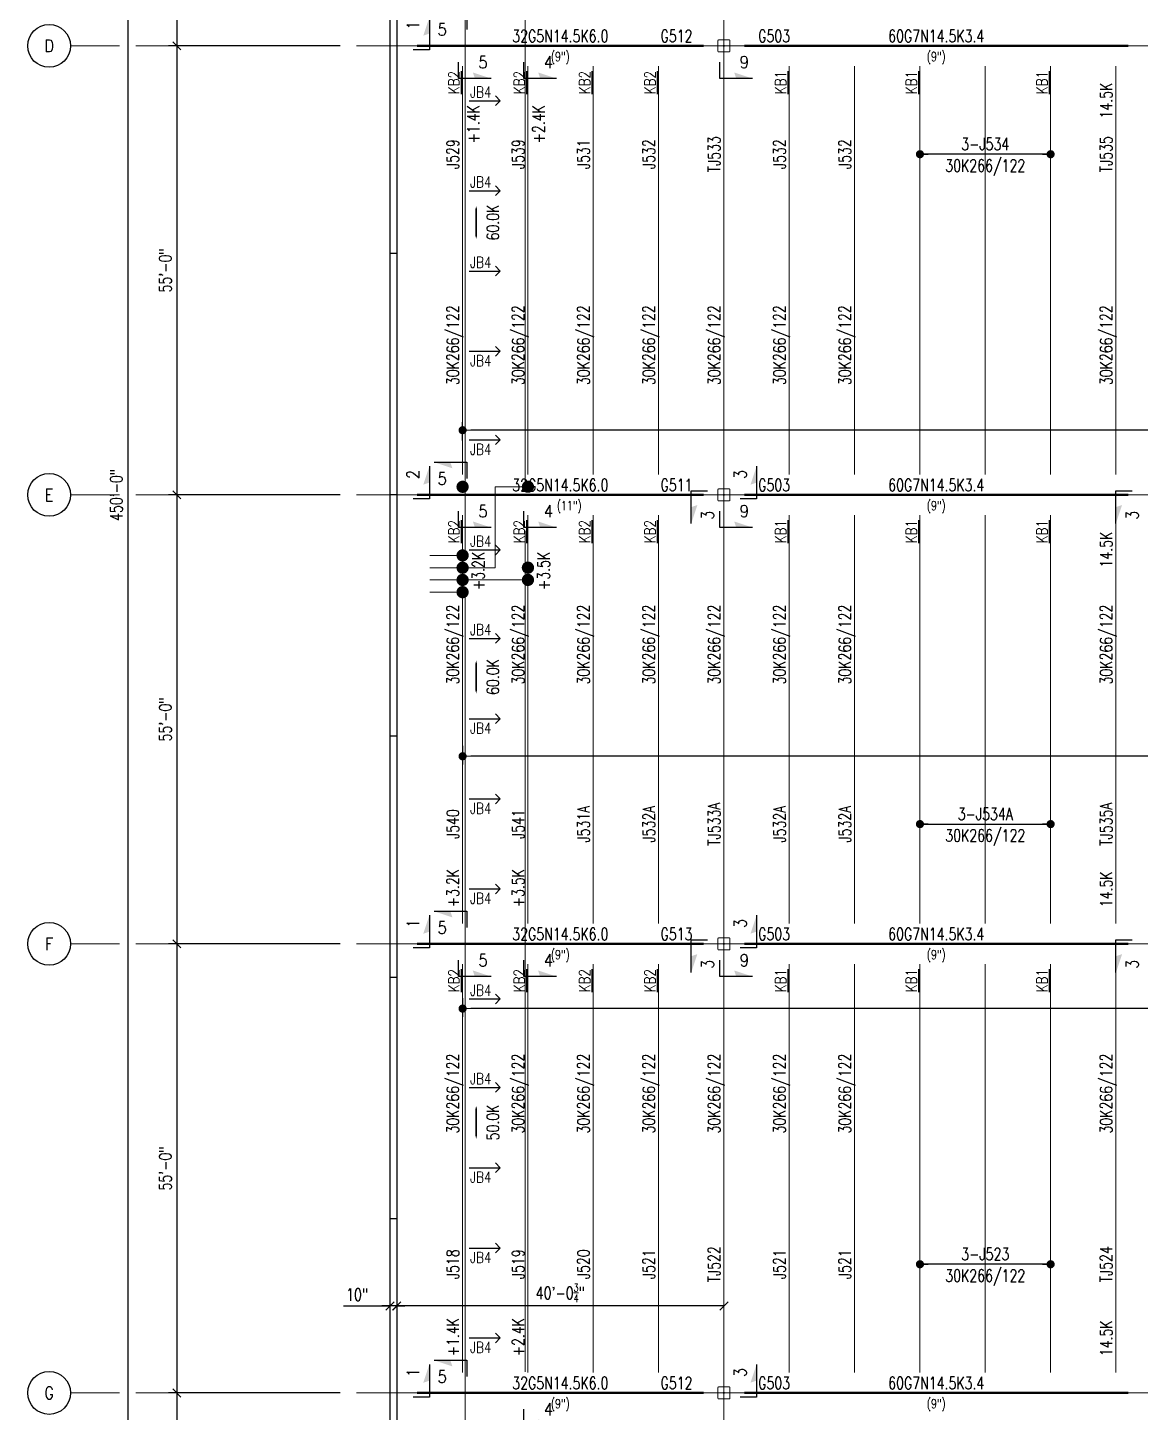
# Model space of a CAD drawing. Extents: x -14553 to 17595, y -13361 to 12610.
# Drawn here: x -543 to 1092, y -4048 to -2013 of the extents above; entities that cross this region are included whole.
import ezdxf
from ezdxf.enums import TextEntityAlignment as Align
from ezdxf.lldxf.tags import DXFTag

# ---------------------------------------------------------------- set-up
doc = ezdxf.new("R2010")
doc.units = 0
doc.header["$LTSCALE"] = 0.5
doc.header["$MEASUREMENT"] = 0
doc.linetypes.add('CENTER', pattern=[2, 1.25, -0.25, 0.25, -0.25])
doc.layers.get('0').update_dxf_attribs({"linetype": 'CONTINUOUS'})
doc.layers.get('DEFPOINTS').update_dxf_attribs({"linetype": 'CONTINUOUS'})
for name, color, linetype in [('BRIDGING-KB', 140, 'CONTINUOUS'), ('Girder-Widths', 54, 'CONTINUOUS'), ('Grid-Bubbles', 2, 'CONTINUOUS'), ('Section-Cuts', 2, 'CONTINUOUS')]:
    doc.layers.add(name, color=color, linetype=linetype)
for name, color, linetype, lineweight in [('CMU-FAUX', 254, 'CONTINUOUS', 30), ('CMU-Walls', 254, 'CONTINUOUS', 30), ('Columns', 41, 'CONTINUOUS', 40), ('Dim-Grid', 11, 'CONTINUOUS', 20), ('Girder-Marks', 50, 'CONTINUOUS', 35), ('Girders', 4, 'CONTINUOUS', 50), ('Grid-Lines', 251, 'CENTER', 5), ('Joist-Dims', 11, 'CONTINUOUS', 20), ('Joist-Loads', 50, 'CONTINUOUS', 18), ('Joist-Marks', 50, 'CONTINUOUS', 35), ('Joists', 1, 'CONTINUOUS', 15), ('Load-Key', 140, 'CONTINUOUS', 35)]:
    doc.layers.add(name, color=color, linetype=linetype, lineweight=lineweight)
doc.layers.add('ESFR - 6in MAINS', color=7, linetype='ESFR 6 MAINS', lineweight=9, true_color=0xc6c7c4)
doc.layers.add('ESFR - 8in MAINS', color=7, linetype='ESFR 8 MAINS', lineweight=9, true_color=0xc6c7c4)
doc.styles.add('NORMAL', font='simplex.shx', dxfattribs={"width": 0.75})
doc.styles.add('SECTION-ARROWS', font='simplex.shx', dxfattribs={"width": 0.75})
doc.styles.add('SECTION-ATTRIB-BOLD', font='simplex.shx', dxfattribs={"width": 0.75})
doc.styles.get("Standard").update_dxf_attribs({"font": 'SIMPLEX.SHX', "width": 0.75})
tags = doc.linetypes.add('ESFR 6 MAINS', pattern='A,0.25,-0.1,0,-0.1,0.25,-0.1,0,-0.1,["(6)",Standard,S=0.05,R=0,X=-0.05,Y=-0.025],-0.1,0,-0.1', length=1.1).pattern_tags.tags
tags[18] = DXFTag(74, 10)
tags = doc.linetypes.add('ESFR 8 MAINS', pattern='A,0.25,-0.1,0,-0.1,0.25,-0.1,0,-0.1,["(8)",Standard,S=0.05,R=0,X=-0.05,Y=-0.025],-0.1,0,-0.1', length=1.1).pattern_tags.tags
tags[18] = DXFTag(74, 10)
doc.dimstyles.new('NMBS T192', dxfattribs={"dimscale": 192, "dimtxt": 0.09375, "dimasz": 0.0625, "dimexe": 0.0625, "dimexo": 0.125, "dimgap": 0.03125, "dimtad": 1, "dimdec": 4, "dimrnd": 0.0625, "dimzin": 3, "dimdsep": 46, "dimlunit": 4, "dimtxsty": 'Standard', "dimblk1": 'OBLIQUE', "dimblk2": 'OBLIQUE', "dimsah": 1, "dimcen": -0.125, "dimclrt": 2, "dimadec": 0, "dimazin": 0, "dimtfac": 0.625, "dimtdec": 4, "dimtmove": 0, "dimatfit": 2, "dimfxl": 0.0625, "dimtvp": 0.7, "dimtolj": 1, "dimtzin": 3, "dimarcsym": 0})
doc.dimstyles.new('NMBS T192 Dots', dxfattribs={"dimscale": 192, "dimtxt": 0.09375, "dimasz": 0.0625, "dimexe": 0.0625, "dimexo": 0.125, "dimgap": 0.03125, "dimtad": 1, "dimdec": 4, "dimrnd": 0.0625, "dimzin": 3, "dimdsep": 46, "dimlunit": 4, "dimtxsty": 'Standard', "dimblk": 'DOT', "dimcen": -0.125, "dimse1": 1, "dimse2": 1, "dimclrd": 4, "dimclrt": 50, "dimadec": 0, "dimazin": 0, "dimtfac": 0.625, "dimtdec": 4, "dimtmove": 0, "dimatfit": 2, "dimldrblk": 'OBLIQUE', "dimfxl": 0.0625, "dimtvp": 0.7, "dimtolj": 1, "dimtzin": 3, "dimarcsym": 0})

# ---------------------------------------------------------------- blocks, each defined once
blk = doc.blocks.new('_OBLIQUE')
at = {"color": 0, "linetype": 'ByBlock'}
blk.add_line((-0.5, -0.5), (0.5, 0.5), dxfattribs=at)
blk = doc.blocks.new('*D31')
at = {"layer": 'DEFPOINTS', "color": 0, "transparency": 16777216}
for p in [(-60, -1380), (-324, -2040), (-60, -2040)]:
    blk.add_point(p, dxfattribs=at)
at = {"layer": 'Dim-Grid', "color": 0, "lineweight": -2, "transparency": 16777216}
for p, q in [((-84, -1380), (-336, -1380)), ((-324, -1380), (-324, -2040)), ((-84, -2040), (-336, -2040))]:
    blk.add_line(p, q, dxfattribs=at)
at = {"layer": 'Dim-Grid', "color": 0, "lineweight": -2, "transparency": 16777216, "xscale": 12, "yscale": 12, "zscale": 12}
for p, rotation in [((-324, -1380), 90), ((-324, -2040), 270)]:
    blk.add_blockref('_OBLIQUE', p, dxfattribs=dict(at, rotation=rotation))
at = {"layer": 'Dim-Grid', "color": 2, "transparency": 16777216, "insert": (-340.7, -1710), "char_height": 18, "attachment_point": 5, "rotation": 90}
blk.add_mtext('\\A1;55\'-0"', dxfattribs=at)
blk = doc.blocks.new('Grid-Bub')
at = {"color": 0}
blk.add_circle((0, 0), 0.164, dxfattribs=at)
at = {"style": 'SECTION-ATTRIB-BOLD', "width": 0.875}
blk.add_attdef('LABEL', text='', height=0.0938, dxfattribs=at).set_placement((0, 0), align=Align.MIDDLE_CENTER)
blk = doc.blocks.new('*D32')
at = {"layer": 'DEFPOINTS', "color": 0, "transparency": 16777216}
for p in [(-60, -2040), (-324, -2700), (-60, -2700)]:
    blk.add_point(p, dxfattribs=at)
at = {"layer": 'Dim-Grid', "color": 0, "lineweight": -2, "transparency": 16777216}
for p, q in [((-84, -2040), (-336, -2040)), ((-324, -2040), (-324, -2700)), ((-84, -2700), (-336, -2700))]:
    blk.add_line(p, q, dxfattribs=at)
at = {"layer": 'Dim-Grid', "color": 0, "lineweight": -2, "transparency": 16777216, "xscale": 12, "yscale": 12, "zscale": 12}
for p, rotation in [((-324, -2040), 90), ((-324, -2700), 270)]:
    blk.add_blockref('_OBLIQUE', p, dxfattribs=dict(at, rotation=rotation))
at = {"layer": 'Dim-Grid', "color": 2, "transparency": 16777216, "insert": (-340.7, -2370), "char_height": 18, "attachment_point": 5, "rotation": 90}
blk.add_mtext('\\A1;55\'-0"', dxfattribs=at)
blk = doc.blocks.new('*D33')
at = {"layer": 'DEFPOINTS', "color": 0, "transparency": 16777216}
for p in [(-60, -2700), (-324, -3360), (-60, -3360)]:
    blk.add_point(p, dxfattribs=at)
at = {"layer": 'Dim-Grid', "color": 0, "lineweight": -2, "transparency": 16777216}
for p, q in [((-84, -2700), (-336, -2700)), ((-324, -2700), (-324, -3360)), ((-84, -3360), (-336, -3360))]:
    blk.add_line(p, q, dxfattribs=at)
at = {"layer": 'Dim-Grid', "color": 0, "lineweight": -2, "transparency": 16777216, "xscale": 12, "yscale": 12, "zscale": 12}
for p, rotation in [((-324, -2700), 90), ((-324, -3360), 270)]:
    blk.add_blockref('_OBLIQUE', p, dxfattribs=dict(at, rotation=rotation))
at = {"layer": 'Dim-Grid', "color": 2, "transparency": 16777216, "insert": (-340.7, -3030), "char_height": 18, "attachment_point": 5, "rotation": 90}
blk.add_mtext('\\A1;55\'-0"', dxfattribs=at)
blk = doc.blocks.new('*D34')
at = {"layer": 'DEFPOINTS', "color": 0, "transparency": 16777216}
for p in [(-60, -3360), (-324, -4020), (-60, -4020)]:
    blk.add_point(p, dxfattribs=at)
at = {"layer": 'Dim-Grid', "color": 0, "lineweight": -2, "transparency": 16777216}
for p, q in [((-84, -3360), (-336, -3360)), ((-324, -3360), (-324, -4020)), ((-84, -4020), (-336, -4020))]:
    blk.add_line(p, q, dxfattribs=at)
at = {"layer": 'Dim-Grid', "color": 0, "lineweight": -2, "transparency": 16777216, "xscale": 12, "yscale": 12, "zscale": 12}
for p, rotation in [((-324, -3360), 90), ((-324, -4020), 270)]:
    blk.add_blockref('_OBLIQUE', p, dxfattribs=dict(at, rotation=rotation))
at = {"layer": 'Dim-Grid', "color": 2, "transparency": 16777216, "insert": (-340.7, -3690), "char_height": 18, "attachment_point": 5, "rotation": 90}
blk.add_mtext('\\A1;55\'-0"', dxfattribs=at)
blk = doc.blocks.new('*D35')
at = {"layer": 'DEFPOINTS', "color": 0, "transparency": 16777216}
for p in [(-60, -4020), (-324, -4680), (-60, -4680)]:
    blk.add_point(p, dxfattribs=at)
at = {"layer": 'Dim-Grid', "color": 0, "lineweight": -2, "transparency": 16777216}
for p, q in [((-84, -4020), (-336, -4020)), ((-324, -4020), (-324, -4680)), ((-84, -4680), (-336, -4680))]:
    blk.add_line(p, q, dxfattribs=at)
at = {"layer": 'Dim-Grid', "color": 0, "lineweight": -2, "transparency": 16777216, "xscale": 12, "yscale": 12, "zscale": 12}
for p, rotation in [((-324, -4020), 90), ((-324, -4680), 270)]:
    blk.add_blockref('_OBLIQUE', p, dxfattribs=dict(at, rotation=rotation))
at = {"layer": 'Dim-Grid', "color": 2, "transparency": 16777216, "insert": (-340.7, -4350), "char_height": 18, "attachment_point": 5, "rotation": 90}
blk.add_mtext('\\A1;55\'-0"', dxfattribs=at)
blk = doc.blocks.new('*D37')
at = {"layer": 'DEFPOINTS', "color": 0, "transparency": 16777216}
for p in [(-60, 0), (-396, -5400), (-60, -5400)]:
    blk.add_point(p, dxfattribs=at)
at = {"layer": 'Dim-Grid', "color": 0, "lineweight": -2, "transparency": 16777216}
for p, q in [((-84, 0), (-408, 0)), ((-396, 0), (-396, -5400)), ((-84, -5400), (-408, -5400))]:
    blk.add_line(p, q, dxfattribs=at)
at = {"layer": 'Dim-Grid', "color": 0, "lineweight": -2, "transparency": 16777216, "xscale": 12, "yscale": 12, "zscale": 12}
for p, rotation in [((-396, 0), 90), ((-396, -5400), 270)]:
    blk.add_blockref('_OBLIQUE', p, dxfattribs=dict(at, rotation=rotation))
at = {"layer": 'Dim-Grid', "color": 2, "transparency": 16777216, "insert": (-412.7, -2700), "char_height": 18, "attachment_point": 5, "rotation": 90}
blk.add_mtext('\\A1;450\'-0"', dxfattribs=at)
blk = doc.blocks.new('Tube')
at = {"lineweight": 15}
for p, q in [((-0.031, 0), (0.031, 0)), ((0, -0.031), (0, 0.031))]:
    blk.add_line(p, q, dxfattribs=at)
at = {"color": 0, "linetype": 'ByBlock', "const_width": 0.0104}
blk.add_lwpolyline([(-0.053, 0.061), (0.053, 0.061, -0.414214), (0.061, 0.053), (0.061, -0.053, -0.414214), (0.053, -0.061), (-0.053, -0.061, -0.414214), (-0.061, -0.053), (-0.061, 0.053, -0.414214)], format="xyb", close=True, dxfattribs=at)
blk.add_point((0, 0))
blk = doc.blocks.new('*D96')
at = {"layer": 'DEFPOINTS', "color": 0, "transparency": 16777216}
for p in [(-0.7, -3892.2), (-0.7, -4001.2), (480, -4001.2)]:
    blk.add_point(p, dxfattribs=at)
at = {"layer": 'Dim-Grid', "color": 0, "lineweight": -2, "transparency": 16777216}
blk.add_line((480, -3892.2), (-0.7, -3892.2), dxfattribs=at)
at = {"layer": 'Dim-Grid', "color": 0, "lineweight": -2, "transparency": 16777216, "xscale": 12, "yscale": 12, "zscale": 12, "rotation": 180}
blk.add_blockref('_OBLIQUE', (-0.7, -3892.2), dxfattribs=at)
at = {"layer": 'Dim-Grid', "color": 0, "lineweight": -2, "transparency": 16777216, "xscale": 12, "yscale": 12, "zscale": 12}
blk.add_blockref('_OBLIQUE', (480, -3892.2), dxfattribs=at)
at = {"layer": 'Dim-Grid', "color": 2, "transparency": 16777216, "insert": (239.6, -3873.1), "char_height": 18, "attachment_point": 5}
blk.add_mtext('\\A1;40\'-0{\\H0.625x;\\S3/4;}"', dxfattribs=at)
blk = doc.blocks.new('*D97')
at = {"layer": 'DEFPOINTS', "color": 0, "transparency": 16777216}
for p in [(-0.8, -3853.6), (-10.7, -3875.1), (-10.7, -3892.2)]:
    blk.add_point(p, dxfattribs=at)
at = {"layer": 'Dim-Grid', "color": 0, "lineweight": -2, "transparency": 16777216}
for p, q in [((-79, -3892.2), (-10.7, -3892.2)), ((-10.7, -3892.2), (-22.7, -3892.2)), ((-0.8, -3892.2), (-10.7, -3892.2)), ((-0.8, -3892.2), (-10.7, -3892.2)), ((-0.8, -3892.2), (11.2, -3892.2))]:
    blk.add_line(p, q, dxfattribs=at)
at = {"layer": 'Dim-Grid', "color": 0, "lineweight": -2, "transparency": 16777216, "xscale": 12, "yscale": 12, "zscale": 12}
blk.add_blockref('_OBLIQUE', (-10.7, -3892.2), dxfattribs=at)
at = {"layer": 'Dim-Grid', "color": 0, "lineweight": -2, "transparency": 16777216, "xscale": 12, "yscale": 12, "zscale": 12, "rotation": 180}
blk.add_blockref('_OBLIQUE', (-0.8, -3892.2), dxfattribs=at)
at = {"layer": 'Dim-Grid', "color": 2, "transparency": 16777216, "insert": (-58.9, -3875.5), "char_height": 18, "attachment_point": 5}
blk.add_mtext('\\A1;10"', dxfattribs=at)
blk = doc.blocks.new('_DOT')
at = {"color": 0, "linetype": 'ByBlock'}
blk.add_line((-0.5, 0), (-1, 0), dxfattribs=at)
at = {"color": 0, "linetype": 'ByBlock', "const_width": 0.5}
blk.add_lwpolyline([(-0.25, 0, 1), (0.25, 0, 1)], format="xyb", close=True, dxfattribs=at)
blk = doc.blocks.new('*D102')
at = {"layer": 'DEFPOINTS', "color": 0, "transparency": 16777216}
for p in [(96, -2604.9), (96, -2644), (4224, -2644)]:
    blk.add_point(p, dxfattribs=at)
at = {"layer": 'Joist-Dims', "color": 0, "lineweight": -2, "transparency": 16777216}
for p, q in [((96, -2620), (96, -2592.9)), ((4212, -2604.9), (108, -2604.9)), ((4224, -2620), (4224, -2592.9))]:
    blk.add_line(p, q, dxfattribs=at)
at = {"layer": 'Joist-Dims', "color": 0, "lineweight": -2, "transparency": 16777216, "xscale": 12, "yscale": 12, "zscale": 12, "rotation": 180}
blk.add_blockref('_DOT', (96, -2604.9), dxfattribs=at)
at = {"layer": 'Joist-Dims', "color": 0, "lineweight": -2, "transparency": 16777216, "xscale": 12, "yscale": 12, "zscale": 12}
blk.add_blockref('_DOT', (4224, -2604.9), dxfattribs=at)
at = {"layer": 'Joist-Dims', "color": 2, "transparency": 16777216, "insert": (2160, -2589.9), "char_height": 18, "attachment_point": 5}
blk.add_mtext('\\A1;5', dxfattribs=at)
blk = doc.blocks.new('DOT')
at = {"color": 0, "linetype": 'ByBlock'}
blk.add_line((-0.5, 0), (-1, 0), dxfattribs=at)
at = {"color": 0, "linetype": 'ByBlock', "const_width": 0.5}
blk.add_lwpolyline([(-0.25, 0, 1), (0.25, 0, 1)], format="xyb", close=True, dxfattribs=at)
blk = doc.blocks.new('*D109')
at = {"layer": 'DEFPOINTS', "color": 0, "transparency": 16777216}
for p in [(96, -3416), (4224, -3416), (96, -3455.1)]:
    blk.add_point(p, dxfattribs=at)
at = {"layer": 'Joist-Dims', "color": 0, "lineweight": -2, "transparency": 16777216}
for p, q in [((96, -3440), (96, -3467.1)), ((4212, -3455.1), (108, -3455.1)), ((4224, -3440), (4224, -3467.1))]:
    blk.add_line(p, q, dxfattribs=at)
at = {"layer": 'Joist-Dims', "color": 0, "lineweight": -2, "transparency": 16777216, "xscale": 12, "yscale": 12, "zscale": 12, "rotation": 180}
blk.add_blockref('_DOT', (96, -3455.1), dxfattribs=at)
at = {"layer": 'Joist-Dims', "color": 0, "lineweight": -2, "transparency": 16777216, "xscale": 12, "yscale": 12, "zscale": 12}
blk.add_blockref('_DOT', (4224, -3455.1), dxfattribs=at)
at = {"layer": 'Joist-Dims', "color": 2, "transparency": 16777216, "insert": (2160, -3440.1), "char_height": 18, "attachment_point": 5}
blk.add_mtext('\\A1;5', dxfattribs=at)
blk = doc.blocks.new('*D110')
at = {"layer": 'DEFPOINTS', "color": 0, "transparency": 16777216}
for p in [(96, -3045.1), (4224, -3045.1), (96, -3084.2)]:
    blk.add_point(p, dxfattribs=at)
at = {"layer": 'Joist-Dims', "color": 0, "lineweight": -2, "transparency": 16777216}
for p, q in [((96, -3069.1), (96, -3096.2)), ((4224, -3069.1), (4224, -3096.2)), ((4212, -3084.2), (108, -3084.2))]:
    blk.add_line(p, q, dxfattribs=at)
at = {"layer": 'Joist-Dims', "color": 0, "lineweight": -2, "transparency": 16777216, "xscale": 12, "yscale": 12, "zscale": 12, "rotation": 180}
blk.add_blockref('_DOT', (96, -3084.2), dxfattribs=at)
at = {"layer": 'Joist-Dims', "color": 0, "lineweight": -2, "transparency": 16777216, "xscale": 12, "yscale": 12, "zscale": 12}
blk.add_blockref('_DOT', (4224, -3084.2), dxfattribs=at)
at = {"layer": 'Joist-Dims', "color": 2, "transparency": 16777216, "insert": (2160, -3069.2), "char_height": 18, "attachment_point": 5}
blk.add_mtext('\\A1;5', dxfattribs=at)
blk = doc.blocks.new('JDS_SectArrow')
at = {"layer": 'Section-Cuts'}
for p, q in [((0.25, 0.21875), (0.25, -0.03125)), ((0.25, -0.03125), (0.125, -0.03125))]:
    blk.add_line(p, q, dxfattribs=at)
blk.add_solid([(0.203125, 0.078125), (0.25, 0.21875), (0.25, 0.09375), (0.25, 0.21875)], dxfattribs=at)
at = {"layer": 'Section-Cuts', "color": 140, "lineweight": 30, "style": 'SECTION-ARROWS', "width": 0.875, "flags": 8}
blk.add_attdef('SECT', text='', height=0.09375, rotation=90, dxfattribs=at).set_placement((0.125, 0.15625), align=Align.MIDDLE_CENTER)
blk = doc.blocks.new('*D377')
at = {"layer": 'DEFPOINTS', "color": 0, "transparency": 16777216}
for p in [(768, -2199.3), (768, -2199.3), (960, -2199.3)]:
    blk.add_point(p, dxfattribs=at)
at = {"layer": 'Joist-Marks', "color": 4, "lineweight": -2, "transparency": 16777216}
blk.add_line((948, -2199.3), (780, -2199.3), dxfattribs=at)
at = {"layer": 'Joist-Marks', "color": 4, "lineweight": -2, "transparency": 16777216, "xscale": 12, "yscale": 12, "zscale": 12, "rotation": 180}
blk.add_blockref('_DOT', (768, -2199.3), dxfattribs=at)
at = {"layer": 'Joist-Marks', "color": 4, "lineweight": -2, "transparency": 16777216, "xscale": 12, "yscale": 12, "zscale": 12}
blk.add_blockref('_DOT', (960, -2199.3), dxfattribs=at)
at = {"layer": 'Joist-Marks', "color": 50, "transparency": 16777216, "char_height": 18, "attachment_point": 5}
for s, insert in [('\\A1;3-J534', (864, -2184.3)), ('\\A1;30K266/122', (864, -2219))]:
    blk.add_mtext(s, dxfattribs=dict(at, insert=insert))
blk = doc.blocks.new('*D378')
at = {"layer": 'DEFPOINTS', "color": 0, "transparency": 16777216}
for p in [(768, -3183.9), (960, -3183.9), (960, -3183.9)]:
    blk.add_point(p, dxfattribs=at)
at = {"layer": 'Joist-Marks', "color": 4, "lineweight": -2, "transparency": 16777216}
blk.add_line((780, -3183.9), (948, -3183.9), dxfattribs=at)
at = {"layer": 'Joist-Marks', "color": 4, "lineweight": -2, "transparency": 16777216, "xscale": 12, "yscale": 12, "zscale": 12, "rotation": 180}
blk.add_blockref('_DOT', (768, -3183.9), dxfattribs=at)
at = {"layer": 'Joist-Marks', "color": 4, "lineweight": -2, "transparency": 16777216, "xscale": 12, "yscale": 12, "zscale": 12}
blk.add_blockref('_DOT', (960, -3183.9), dxfattribs=at)
at = {"layer": 'Joist-Marks', "color": 50, "transparency": 16777216, "char_height": 18, "attachment_point": 5}
for s, insert in [('\\A1;3-J534A', (864, -3168.9)), ('\\A1;30K266/122', (864, -3203.7))]:
    blk.add_mtext(s, dxfattribs=dict(at, insert=insert))
blk = doc.blocks.new('*D397')
at = {"layer": 'DEFPOINTS', "color": 0, "transparency": 16777216}
for p in [(768, -3830.9), (768, -3830.9), (960, -3830.9)]:
    blk.add_point(p, dxfattribs=at)
at = {"layer": 'Joist-Marks', "color": 4, "lineweight": -2, "transparency": 16777216}
blk.add_line((948, -3830.9), (780, -3830.9), dxfattribs=at)
at = {"layer": 'Joist-Marks', "color": 4, "lineweight": -2, "transparency": 16777216, "xscale": 12, "yscale": 12, "zscale": 12, "rotation": 180}
blk.add_blockref('_DOT', (768, -3830.9), dxfattribs=at)
at = {"layer": 'Joist-Marks', "color": 4, "lineweight": -2, "transparency": 16777216, "xscale": 12, "yscale": 12, "zscale": 12}
blk.add_blockref('_DOT', (960, -3830.9), dxfattribs=at)
at = {"layer": 'Joist-Marks', "color": 50, "transparency": 16777216, "char_height": 18, "attachment_point": 5}
for s, insert in [('\\A1;3-J523', (864, -3815.9)), ('\\A1;30K266/122', (864, -3850.6))]:
    blk.add_mtext(s, dxfattribs=dict(at, insert=insert))

msp = doc.modelspace()

# ---------------------------------------------------------------- linework, layer by layer
at = {"layer": 'CMU-FAUX'}
for p, q in [((151.34421, -2120.75616), (144.27314, -2113.68509)), ((105.50521, -2120.75616), (151.34421, -2120.75616)), ((151.34421, -2120.75616), (144.27314, -2127.82723)), ((105.50521, -2252.99138), (151.34421, -2252.99138)), ((151.34421, -2252.99138), (144.27314, -2245.92031)), ((151.34421, -2252.99138), (144.27314, -2260.06244)), ((105.50521, -2370.98275), (151.34421, -2370.98275)), ((151.34421, -2370.98275), (144.27314, -2363.91169)), ((151.34421, -2370.98275), (144.27314, -2378.05382)), ((151.34421, -2488.97413), (144.27314, -2481.90306)), ((105.50521, -2488.97413), (151.34421, -2488.97413)), ((151.34421, -2488.97413), (144.27314, -2496.0452)), ((105.50521, -2619.08364), (151.34421, -2619.08364)), ((151.34421, -2619.08364), (144.27314, -2612.01257)), ((151.34421, -2619.08364), (144.27314, -2626.1547)), ((105.50521, -2780.91636), (151.34421, -2780.91636)), ((151.34421, -2780.91636), (144.27314, -2773.8453)), ((151.34421, -2780.91636), (144.27314, -2787.98743)), ((151.34421, -2911.02587), (144.27314, -2903.9548)), ((105.50521, -2911.02587), (151.34421, -2911.02587)), ((151.34421, -2911.02587), (144.27314, -2918.09694)), ((105.50521, -3029.01725), (151.34421, -3029.01725)), ((151.34421, -3029.01725), (144.27314, -3021.94618)), ((151.34421, -3029.01725), (144.27314, -3036.08831)), ((105.50521, -3147.00862), (151.34421, -3147.00862)), ((151.34421, -3147.00862), (144.27314, -3139.93756)), ((151.34421, -3147.00862), (144.27314, -3154.07969)), ((151.34421, -3279.24384), (144.27314, -3272.17277)), ((105.50521, -3279.24384), (151.34421, -3279.24384)), ((151.34421, -3279.24384), (144.27314, -3286.31491)), ((151.34421, -3440.91636), (144.27314, -3433.8453)), ((105.50521, -3440.91636), (151.34421, -3440.91636)), ((151.34421, -3440.91636), (144.27314, -3447.98743)), ((105.50521, -3571.02587), (151.34421, -3571.02587)), ((151.34421, -3571.02587), (144.27314, -3563.9548)), ((151.34421, -3571.02587), (144.27314, -3578.09694)), ((151.34421, -3689.01725), (144.27314, -3681.94618)), ((105.50521, -3689.01725), (151.34421, -3689.01725)), ((151.34421, -3689.01725), (144.27314, -3696.08831)), ((151.34421, -3807.00862), (144.27314, -3799.93756)), ((105.50521, -3807.00862), (151.34421, -3807.00862)), ((151.34421, -3807.00862), (144.27314, -3814.07969)), ((105.50521, -3939.24384), (151.34421, -3939.24384)), ((151.34421, -3939.24384), (144.27314, -3932.17277)), ((151.34421, -3939.24384), (144.27314, -3946.31491))]:
    msp.add_line(p, q, dxfattribs=at)
at = {"layer": 'CMU-Walls'}
for p, q in [((-10.75, -926.875), (-10.75, -2700)), ((-0.75, -926.875), (-0.75, -2700)), ((-0.75, -2345.375), (-10.75, -2345.375)), ((-0.75, -2700), (-10.75, -2700)), ((-10.75, -2700), (-10.75, -4473.125)), ((-0.75, -2700), (-0.75, -4473.125)), ((-0.75, -3054.625), (-10.75, -3054.625)), ((-0.75, -3409.25), (-10.75, -3409.25)), ((-0.75, -3763.875), (-10.75, -3763.875))]:
    msp.add_line(p, q, dxfattribs=at)
at = {"layer": 'Dim-Grid'}
for p, q in [((-408, -2040), (-480, -2040)), ((-336, -2040), (-384, -2040)), ((-408, -2700), (-480, -2700)), ((-336, -2700), (-384, -2700)), ((-408, -3360), (-480, -3360)), ((-336, -3360), (-384, -3360)), ((-408, -4020), (-480, -4020)), ((-336, -4020), (-384, -4020))]:
    msp.add_line(p, q, dxfattribs=at)
at = {"layer": 'ESFR - 6in MAINS'}
for p, q in [((100, -73), (100, -2789)), ((100, -2789), (47.72999, -2789)), ((100, -2843), (47.72999, -2843)), ((100, -2843), (100, -5327))]:
    msp.add_line(p, q, dxfattribs=at)
at = {"layer": 'ESFR - 8in MAINS'}
for p, q in [((187.72999, -2688), (187.72999, -1410)), ((143.72999, -2807), (143.72999, -2688)), ((143.72999, -2688), (187.72999, -2688)), ((187.72999, -3989), (187.72999, -2753)), ((47.72999, -2807), (143.72999, -2807)), ((47.72999, -2825), (187.72999, -2825))]:
    msp.add_line(p, q, dxfattribs=at)
at = {"layer": 'Girders'}
for p, q in [((450, -2040), (29.25, -2040)), ((510, -2040), (1074, -2040)), ((450, -2700), (29.25, -2700)), ((510, -2700), (1074, -2700)), ((450, -3360), (29.25, -3360)), ((510, -3360), (1074, -3360)), ((450, -4020), (29.25, -4020)), ((510, -4020), (1074, -4020))]:
    msp.add_line(p, q, dxfattribs=at)
at = {"layer": 'Grid-Lines'}
for p, q in [((0, 60), (0, -5460)), ((480, 60), (480, -5460)), ((-60, -2040), (8508, -2040)), ((-60, -2700), (8508, -2700)), ((-60, -3360), (8508, -3360)), ((-60, -4020), (8508, -4020))]:
    msp.add_line(p, q, dxfattribs=at)
at = {"layer": 'Joists'}
for p, q in [((96, -2070), (96, -2670)), ((192, -2070), (192, -2670)), ((288, -2070), (288, -2670)), ((384, -2070), (384, -2670)), ((480, -2070), (480, -2670)), ((576, -2070), (576, -2670)), ((672, -2070), (672, -2670)), ((768, -2070), (768, -2670)), ((864, -2070), (864, -2670)), ((960, -2070), (960, -2670)), ((96, -3330), (96, -2730)), ((192, -3330), (192, -2730)), ((288, -3330), (288, -2730)), ((384, -3330), (384, -2730)), ((480, -3330), (480, -2730)), ((576, -3330), (576, -2730)), ((672, -3330), (672, -2730)), ((768, -3330), (768, -2730)), ((864, -3330), (864, -2730)), ((960, -3330), (960, -2730)), ((96, -3990), (96, -3390)), ((192, -3990), (192, -3390)), ((288, -3990), (288, -3390)), ((384, -3990), (384, -3390)), ((480, -3990), (480, -3390)), ((576, -3990), (576, -3390)), ((672, -3990), (672, -3390)), ((768, -3990), (768, -3390)), ((864, -3990), (864, -3390)), ((960, -3990), (960, -3390))]:
    msp.add_line(p, q, dxfattribs=at)
at = {"layer": 'Joists', "color": 6}
for p, q in [((1056, -2070), (1056, -2670)), ((1056, -3330), (1056, -2730)), ((1056, -3990), (1056, -3390))]:
    msp.add_line(p, q, dxfattribs=at)
at = {"layer": 'Load-Key', "color": 2}
for points in [[(116.00157, -2323.62753, 0, 9, 0), (116.00157, -2307.12753, 2.4, 2.4, 0), (116.00157, -2292.12753, 9, 0, 0), (116.00157, -2275.62753, 0, 0, 0)], [(116.00157, -2991.70402, 0, 9, 0), (116.00157, -2975.20402, 2.4, 2.4, 0), (116.00157, -2960.20402, 9, 0, 0), (116.00157, -2943.70402, 0, 0, 0)], [(116.00157, -3646.40474, 0, 9, 0), (116.00157, -3629.90474, 2.4, 2.4, 0), (116.00157, -3614.90474, 9, 0, 0), (116.00157, -3598.40474, 0, 0, 0)]]:
    msp.add_lwpolyline(points, format="xyseb", dxfattribs=at)
at = {"layer": 'Load-Key', "color": 2, "const_width": 9}
for points in [[(96, -2692.61908, 1), (96, -2683.61908, 1)], [(192, -2692.5, 1), (192, -2683.5, 1)], [(96, -2793.5, 1), (96, -2784.5, 1)], [(96, -2811.61908, 1), (96, -2802.61908, 1)], [(192, -2811.5, 1), (192, -2802.5, 1)], [(96, -2829.5, 1), (96, -2820.5, 1)], [(192, -2829.5, 1), (192, -2820.5, 1)], [(96, -2847.5, 1), (96, -2838.5, 1)]]:
    msp.add_lwpolyline(points, format="xyb", close=True, dxfattribs=at)

# ---------------------------------------------------------------- block references
at = {"layer": 'Columns', "xscale": 144, "yscale": 144}
for p in [(480, -2040), (480, -2700), (480, -3360), (480, -4020)]:
    msp.add_blockref('Tube', p, dxfattribs=at)
at = {"layer": 'Grid-Bubbles', "xscale": 192, "yscale": 192}
for p, values in [((-511.5, -2040), {'LABEL': 'D'}), ((-511.5, -2700), {'LABEL': 'E'}), ((-511.5, -3360), {'LABEL': 'F'}), ((-511.5, -4020), {'LABEL': 'G'})]:
    msp.add_blockref('Grid-Bub', p, dxfattribs=at).add_auto_attribs(values)
at = {"layer": 'Section-Cuts'}
ref = msp.add_blockref('JDS_SectArrow', (96, -2040), dxfattribs=dict(at, xscale=192, yscale=192, rotation=89.99999999999991))
ref.add_attrib('SECT', '5', dxfattribs={"color": 140, "lineweight": 30, "height": 18, "style": 'SECTION-ARROWS', "width": 0.875}).set_placement((66, -2016), align=Align.MIDDLE_CENTER)
ref = msp.add_blockref('JDS_SectArrow', (-0.75, -2040), dxfattribs=dict(at, xscale=192, yscale=192))
ref.add_attrib('SECT', '1', dxfattribs={"color": 140, "lineweight": 30, "height": 18, "rotation": 90, "style": 'SECTION-ARROWS', "width": 0.875}).set_placement((23.25, -2010), align=Align.MIDDLE_CENTER)
ref = msp.add_blockref('JDS_SectArrow', (96, -2040), dxfattribs=dict(at, xscale=192, yscale=192, rotation=269.9999999999997))
ref.add_attrib('SECT', '5', dxfattribs={"color": 140, "lineweight": 30, "height": 18, "style": 'SECTION-ARROWS', "width": 0.875}).set_placement((126, -2064), align=Align.MIDDLE_CENTER)
ref = msp.add_blockref('JDS_SectArrow', (192, -2040), dxfattribs=dict(at, xscale=192, yscale=192, rotation=269.9999999999997))
ref.add_attrib('SECT', '4', dxfattribs={"color": 140, "lineweight": 30, "height": 18, "style": 'SECTION-ARROWS', "width": 0.875}).set_placement((222, -2064), align=Align.MIDDLE_CENTER)
ref = msp.add_blockref('JDS_SectArrow', (480, -2040), dxfattribs=dict(at, xscale=192, yscale=192, rotation=269.9999999999997))
ref.add_attrib('SECT', '9', dxfattribs={"color": 140, "lineweight": 30, "height": 18, "style": 'SECTION-ARROWS', "width": 0.875}).set_placement((510, -2064), align=Align.MIDDLE_CENTER)
ref = msp.add_blockref('JDS_SectArrow', (-0.75, -2700), dxfattribs=dict(at, xscale=192, yscale=192))
ref.add_attrib('SECT', '2', dxfattribs={"color": 140, "lineweight": 30, "height": 18, "rotation": 90, "style": 'SECTION-ARROWS', "width": 0.875}).set_placement((23.25, -2670), align=Align.MIDDLE_CENTER)
ref = msp.add_blockref('JDS_SectArrow', (96, -2700), dxfattribs=dict(at, xscale=192, yscale=192, rotation=89.99999999999991))
ref.add_attrib('SECT', '5', dxfattribs={"color": 140, "lineweight": 30, "height": 18, "style": 'SECTION-ARROWS', "width": 0.875}).set_placement((66, -2676), align=Align.MIDDLE_CENTER)
ref = msp.add_blockref('JDS_SectArrow', (480, -2700), dxfattribs=dict(at, xscale=192, yscale=192))
ref.add_attrib('SECT', '3', dxfattribs={"color": 140, "lineweight": 30, "height": 18, "rotation": 90, "style": 'SECTION-ARROWS', "width": 0.875}).set_placement((504, -2670), align=Align.MIDDLE_CENTER)
ref = msp.add_blockref('JDS_SectArrow', (480, -2700), dxfattribs=dict(at, xscale=192, yscale=192, rotation=179.9999999999998))
ref.add_attrib('SECT', '3', dxfattribs={"color": 140, "lineweight": 30, "height": 18, "rotation": 90, "style": 'SECTION-ARROWS', "width": 0.875}).set_placement((456, -2730), align=Align.MIDDLE_CENTER)
ref = msp.add_blockref('JDS_SectArrow', (1104, -2700), dxfattribs=dict(at, xscale=192, yscale=192, rotation=179.9999999999998))
ref.add_attrib('SECT', '3', dxfattribs={"color": 140, "lineweight": 30, "height": 18, "rotation": 90, "style": 'SECTION-ARROWS', "width": 0.875}).set_placement((1080, -2730), align=Align.MIDDLE_CENTER)
ref = msp.add_blockref('JDS_SectArrow', (96, -2700), dxfattribs=dict(at, xscale=192, yscale=192, rotation=269.9999999999997))
ref.add_attrib('SECT', '5', dxfattribs={"color": 140, "lineweight": 30, "height": 18, "style": 'SECTION-ARROWS', "width": 0.875}).set_placement((126, -2724), align=Align.MIDDLE_CENTER)
ref = msp.add_blockref('JDS_SectArrow', (192, -2700), dxfattribs=dict(at, xscale=192, yscale=192, rotation=269.9999999999997))
ref.add_attrib('SECT', '4', dxfattribs={"color": 140, "lineweight": 30, "height": 18, "style": 'SECTION-ARROWS', "width": 0.875}).set_placement((222, -2724), align=Align.MIDDLE_CENTER)
ref = msp.add_blockref('JDS_SectArrow', (480, -2700), dxfattribs=dict(at, xscale=192, yscale=192, rotation=269.9999999999997))
ref.add_attrib('SECT', '9', dxfattribs={"color": 140, "lineweight": 30, "height": 18, "style": 'SECTION-ARROWS', "width": 0.875}).set_placement((510, -2724), align=Align.MIDDLE_CENTER)
ref = msp.add_blockref('JDS_SectArrow', (96, -3360), dxfattribs=dict(at, xscale=192, yscale=192, rotation=89.99999999999991))
ref.add_attrib('SECT', '5', dxfattribs={"color": 140, "lineweight": 30, "height": 18, "style": 'SECTION-ARROWS', "width": 0.875}).set_placement((66, -3336), align=Align.MIDDLE_CENTER)
ref = msp.add_blockref('JDS_SectArrow', (-0.75, -3360), dxfattribs=dict(at, xscale=192, yscale=192))
ref.add_attrib('SECT', '1', dxfattribs={"color": 140, "lineweight": 30, "height": 18, "rotation": 90, "style": 'SECTION-ARROWS', "width": 0.875}).set_placement((23.25, -3330), align=Align.MIDDLE_CENTER)
ref = msp.add_blockref('JDS_SectArrow', (480, -3360), dxfattribs=dict(at, xscale=192, yscale=192))
ref.add_attrib('SECT', '3', dxfattribs={"color": 140, "lineweight": 30, "height": 18, "rotation": 90, "style": 'SECTION-ARROWS', "width": 0.875}).set_placement((504, -3330), align=Align.MIDDLE_CENTER)
ref = msp.add_blockref('JDS_SectArrow', (480, -3360), dxfattribs=dict(at, xscale=192, yscale=192, rotation=179.9999999999998))
ref.add_attrib('SECT', '3', dxfattribs={"color": 140, "lineweight": 30, "height": 18, "rotation": 90, "style": 'SECTION-ARROWS', "width": 0.875}).set_placement((456, -3390), align=Align.MIDDLE_CENTER)
ref = msp.add_blockref('JDS_SectArrow', (1104, -3360), dxfattribs=dict(at, xscale=192, yscale=192, rotation=179.9999999999998))
ref.add_attrib('SECT', '3', dxfattribs={"color": 140, "lineweight": 30, "height": 18, "rotation": 90, "style": 'SECTION-ARROWS', "width": 0.875}).set_placement((1080, -3390), align=Align.MIDDLE_CENTER)
ref = msp.add_blockref('JDS_SectArrow', (96, -3360), dxfattribs=dict(at, xscale=192, yscale=192, rotation=269.9999999999997))
ref.add_attrib('SECT', '5', dxfattribs={"color": 140, "lineweight": 30, "height": 18, "style": 'SECTION-ARROWS', "width": 0.875}).set_placement((126, -3384), align=Align.MIDDLE_CENTER)
ref = msp.add_blockref('JDS_SectArrow', (192, -3360), dxfattribs=dict(at, xscale=192, yscale=192, rotation=269.9999999999997))
ref.add_attrib('SECT', '4', dxfattribs={"color": 140, "lineweight": 30, "height": 18, "style": 'SECTION-ARROWS', "width": 0.875}).set_placement((222, -3384), align=Align.MIDDLE_CENTER)
ref = msp.add_blockref('JDS_SectArrow', (480, -3360), dxfattribs=dict(at, xscale=192, yscale=192, rotation=269.9999999999997))
ref.add_attrib('SECT', '9', dxfattribs={"color": 140, "lineweight": 30, "height": 18, "style": 'SECTION-ARROWS', "width": 0.875}).set_placement((510, -3384), align=Align.MIDDLE_CENTER)
ref = msp.add_blockref('JDS_SectArrow', (-0.75, -4020), dxfattribs=dict(at, xscale=192, yscale=192))
ref.add_attrib('SECT', '1', dxfattribs={"color": 140, "lineweight": 30, "height": 18, "rotation": 90, "style": 'SECTION-ARROWS', "width": 0.875}).set_placement((23.25, -3990), align=Align.MIDDLE_CENTER)
ref = msp.add_blockref('JDS_SectArrow', (96, -4020), dxfattribs=dict(at, xscale=192, yscale=192, rotation=89.99999999999991))
ref.add_attrib('SECT', '5', dxfattribs={"color": 140, "lineweight": 30, "height": 18, "style": 'SECTION-ARROWS', "width": 0.875}).set_placement((66, -3996), align=Align.MIDDLE_CENTER)
ref = msp.add_blockref('JDS_SectArrow', (480, -4020), dxfattribs=dict(at, xscale=192, yscale=192))
ref.add_attrib('SECT', '3', dxfattribs={"color": 140, "lineweight": 30, "height": 18, "rotation": 90, "style": 'SECTION-ARROWS', "width": 0.875}).set_placement((504, -3990), align=Align.MIDDLE_CENTER)
ref = msp.add_blockref('JDS_SectArrow', (192, -4020), dxfattribs=dict(at, xscale=192, yscale=192, rotation=269.9999999999997))
ref.add_attrib('SECT', '4', dxfattribs={"color": 140, "lineweight": 30, "height": 18, "style": 'SECTION-ARROWS', "width": 0.875}).set_placement((222, -4044), align=Align.MIDDLE_CENTER)

# ---------------------------------------------------------------- texts
at = {"layer": 'BRIDGING-KB', "style": 'NORMAL', "width": 0.8}
for s, p in [('%%UKB2', (96, -2094)), ('%%UKB2', (192, -2094)), ('%%UKB2', (288, -2094)), ('%%UKB2', (384, -2094)), ('%%UKB1', (576, -2094)), ('%%UKB1', (768, -2094)), ('%%UKB1', (960, -2094)), ('%%UKB2', (96, -2754)), ('%%UKB2', (192, -2754)), ('%%UKB2', (288, -2754)), ('%%UKB2', (384, -2754)), ('%%UKB1', (576, -2754)), ('%%UKB1', (768, -2754)), ('%%UKB1', (960, -2754)), ('%%UKB2', (96, -3414)), ('%%UKB2', (192, -3414)), ('%%UKB2', (288, -3414)), ('%%UKB2', (384, -3414)), ('%%UKB1', (576, -3414)), ('%%UKB1', (768, -3414)), ('%%UKB1', (960, -3414))]:
    msp.add_text(s, height=16, rotation=89.99985474, dxfattribs=at).set_placement(p, align=Align.BOTTOM_CENTER)
at = {"layer": 'CMU-FAUX', "style": 'NORMAL', "width": 0.8}
for p in [(122.61165, -2120.75616), (122.61165, -2252.99138), (122.61165, -2370.98275), (122.61165, -2515.6408), (122.61165, -2645.7503), (122.61165, -2780.91636), (122.61165, -2911.02587), (122.61165, -3055.68391), (122.61165, -3173.67529), (122.61165, -3305.9105), (122.61165, -3440.91636), (122.61165, -3571.02587), (122.61165, -3715.68391), (122.61165, -3833.67529), (122.61165, -3965.9105)]:
    msp.add_text('JB4', height=16, dxfattribs=at).set_placement(p, align=Align.BOTTOM_CENTER)
at = {"layer": 'Girder-Marks', "width": 0.75}
for s, p in [('32G5N14.5K6.0', (239.625, -2040)), ('60G7N14.5K3.4', (792, -2040)), ('60G7N14.5K3.4', (792, -2700)), ('32G5N14.5K6.0', (239.625, -3360)), ('60G7N14.5K3.4', (792, -3360)), ('32G5N14.5K6.0', (239.625, -4020)), ('60G7N14.5K3.4', (792, -4020))]:
    msp.add_text(s, height=18, dxfattribs=at).set_placement(p, align=Align.BOTTOM_CENTER)
for s, p in [('G512     ', (480, -2040)), ('G513     ', (480, -3360)), ('G512     ', (480, -4020))]:
    msp.add_text(s, height=18, dxfattribs=at).set_placement(p, align=Align.BOTTOM_RIGHT)
for p in [(480, -2040), (480, -2700), (480, -3360), (480, -4020)]:
    msp.add_text('     G503', height=18, dxfattribs=at).set_placement(p, align=Align.BOTTOM_LEFT)
msp.add_text('32G5N14.5K6.0', height=18, rotation=360, dxfattribs=at).set_placement((239.625, -2700), align=Align.BOTTOM_CENTER)
msp.add_text('G511     ', height=18, rotation=360, dxfattribs=at).set_placement((480, -2700), align=Align.BOTTOM_RIGHT)
at = {"layer": 'Girder-Widths', "width": 0.75}
for s, p in [('(9")', (239.625, -2049)), ('(9")', (792, -2049)), ('(11")', (252.79816, -2709)), ('(9")', (792, -2709)), ('(9")', (239.625, -3369)), ('(9")', (792, -3369)), ('(9")', (239.625, -4029)), ('(9")', (792, -4029))]:
    msp.add_text(s, height=13.5, dxfattribs=at).set_placement(p, align=Align.TOP_CENTER)
at = {"layer": 'Joist-Loads', "width": 0.75}
for s, p in [('14.5K', (1056, -2094)), ('+1.4K', (126, -2127.12972)), ('+2.4K', (222, -2127.12972))]:
    msp.add_text(s, height=18, rotation=90, dxfattribs=at).set_placement(p, align=Align.BOTTOM_RIGHT)
at = {"layer": 'Joist-Loads', "lineweight": 18, "width": 0.75}
for s, p in [('14.5K', (1056, -2754)), ('+3.2K', (133.56343, -2783.68447)), ('+3.5K', (229.56343, -2783.68447))]:
    msp.add_text(s, height=18, rotation=90, dxfattribs=at).set_placement(p, align=Align.BOTTOM_RIGHT)
at = {"layer": 'Joist-Loads', "width": 0.75}
for s, p in [('+3.2K', (96, -3306)), ('+3.5K', (192, -3306)), ('14.5K', (1056, -3306)), ('+1.4K', (96, -3966)), ('+2.4K', (192, -3966)), ('14.5K', (1056, -3966))]:
    msp.add_text(s, height=18, rotation=90, dxfattribs=at).set_placement(p, align=Align.BOTTOM_LEFT)
at = {"layer": 'Joist-Marks', "width": 0.75}
for s, p in [('TJ533', (480, -2199.31738)), ('TJ535', (1056, -2199.31738)), ('J529', (96, -2199.31738)), ('J539', (192, -2199.31738)), ('J531', (288, -2199.31738)), ('J532', (384, -2199.31738)), ('J532', (576, -2199.31738)), ('J532', (672, -2199.31738)), ('30K266/122', (96, -2480)), ('30K266/122', (192, -2480)), ('30K266/122', (288, -2480)), ('30K266/122', (384, -2480)), ('30K266/122', (480, -2480)), ('30K266/122', (576, -2480)), ('30K266/122', (672, -2480)), ('30K266/122', (1056, -2480)), ('30K266/122', (96, -2920)), ('30K266/122', (192, -2920)), ('30K266/122', (288, -2920)), ('30K266/122', (384, -2920)), ('30K266/122', (480, -2920)), ('30K266/122', (576, -2920)), ('30K266/122', (672, -2920)), ('30K266/122', (1056, -2920)), ('TJ533A', (480, -3183.93593)), ('TJ535A', (1056, -3183.93593)), ('J540', (96, -3183.93593)), ('J541', (192, -3183.93593)), ('J531A', (288, -3183.93593)), ('J532A', (384, -3183.93593)), ('J532A', (576, -3183.93593)), ('J532A', (672, -3183.93593)), ('30K266/122', (96, -3580)), ('30K266/122', (192, -3580)), ('30K266/122', (288, -3580)), ('30K266/122', (384, -3580)), ('30K266/122', (480, -3580)), ('30K266/122', (576, -3580)), ('30K266/122', (672, -3580)), ('30K266/122', (1056, -3580)), ('TJ524', (1056, -3830.91404)), ('J518', (96, -3830.91404)), ('J519', (192, -3830.91404)), ('J520', (288, -3830.91404)), ('J521', (384, -3830.91404)), ('TJ522', (480, -3830.91404)), ('J521', (576, -3830.91404)), ('J521', (672, -3830.91404))]:
    msp.add_text(s, height=18, rotation=90, dxfattribs=at).set_placement(p, align=Align.BOTTOM_CENTER)
at = {"layer": 'Load-Key', "color": 2, "style": 'NORMAL', "width": 0.75}
for s, p in [('60.0K', (154.85914, -2299.62753)), ('60.0K', (154.85914, -2967.70402)), ('50.0K', (154.85914, -3622.40474))]:
    msp.add_text(s, height=18, rotation=90, dxfattribs=at).set_placement(p, align=Align.BOTTOM_CENTER)

# ---------------------------------------------------------------- dimensions: what is measured, and where the dimension line sits
at = {"layer": 'Dim-Grid'}
for base, p1, p2, picture, middle in [((-396, -5400), (-60, 0), (-60, -5400), '*D37', (-412.71429, -2700)), ((-324, -2040), (-60, -1380), (-60, -2040), '*D31', (-340.71429, -1710)), ((-324, -2700), (-60, -2040), (-60, -2700), '*D32', (-340.71429, -2370)), ((-324, -3360), (-60, -2700), (-60, -3360), '*D33', (-340.71429, -3030)), ((-324, -4020), (-60, -3360), (-60, -4020), '*D34', (-340.71429, -3690)), ((-324, -4680), (-60, -4020), (-60, -4680), '*D35', (-340.71429, -4350))]:
    dim = msp.add_linear_dim(base=base, p1=p1, p2=p2, angle=90, dimstyle='NMBS T192', dxfattribs=at)
    dim.commit()
    dim.dimension.update_dxf_attribs({"geometry": picture, "text_midpoint": middle})
dim = msp.add_linear_dim(base=(-10.75, -3892.21632), p1=(-0.75, -3853.6273), p2=(-10.75, -3875.1273), angle=180, dimstyle='NMBS T192', override={"dimse1": 1, "dimse2": 1, "dimtmove": 1}, dxfattribs=at)
dim.commit()
dim.dimension.update_dxf_attribs({"geometry": '*D97', "text_midpoint": (-58.8512, -3893.33225), "dimtype": 160})
dim = msp.add_linear_dim(base=(-0.75, -3892.21632), p1=(480, -4001.17461), p2=(-0.75, -4001.17461), dimstyle='NMBS T192', override={"dimse1": 1, "dimse2": 1}, dxfattribs=at)
dim.commit()
dim.dimension.update_dxf_attribs({"geometry": '*D96', "text_midpoint": (239.625, -3873.09132)})
at = {"layer": 'Joist-Dims'}
for base, p1, p2, picture, middle in [((96, -2604.88092), (4224, -2644), (96, -2644), '*D102', (2160, -2589.88092)), ((96, -3084.21823), (4224, -3045.09915), (96, -3045.09915), '*D110', (2160, -3069.21823)), ((96, -3455.11908), (4224, -3416), (96, -3416), '*D109', (2160, -3440.11908))]:
    dim = msp.add_linear_dim(base=base, p1=p1, p2=p2, text='5', dimstyle='NMBS T192', override={"dimblk1": 'DOT', "dimblk2": 'DOT'}, dxfattribs=at)
    dim.commit()
    dim.dimension.update_dxf_attribs({"geometry": picture, "text_midpoint": middle})
at = {"layer": 'Joist-Marks'}
for base, p1, p2, text, picture, middle in [((768, -2199.31738), (960, -2199.31738), (768, -2199.31738), '3-J534\\X30K266/122', '*D377', (864, -2199.31738)), ((960, -3183.93593), (768, -3183.93593), (960, -3183.93593), '3-J534A\\X30K266/122', '*D378', (864, -3183.93593)), ((768, -3830.91404), (960, -3830.91404), (768, -3830.91404), '3-J523\\X30K266/122', '*D397', (864, -3830.91404))]:
    dim = msp.add_linear_dim(base=base, p1=p1, p2=p2, text=text, dimstyle='NMBS T192 Dots', dxfattribs=at)
    dim.commit()
    dim.dimension.update_dxf_attribs({"geometry": picture, "text_midpoint": middle})

doc.saveas('drawing.dxf')
